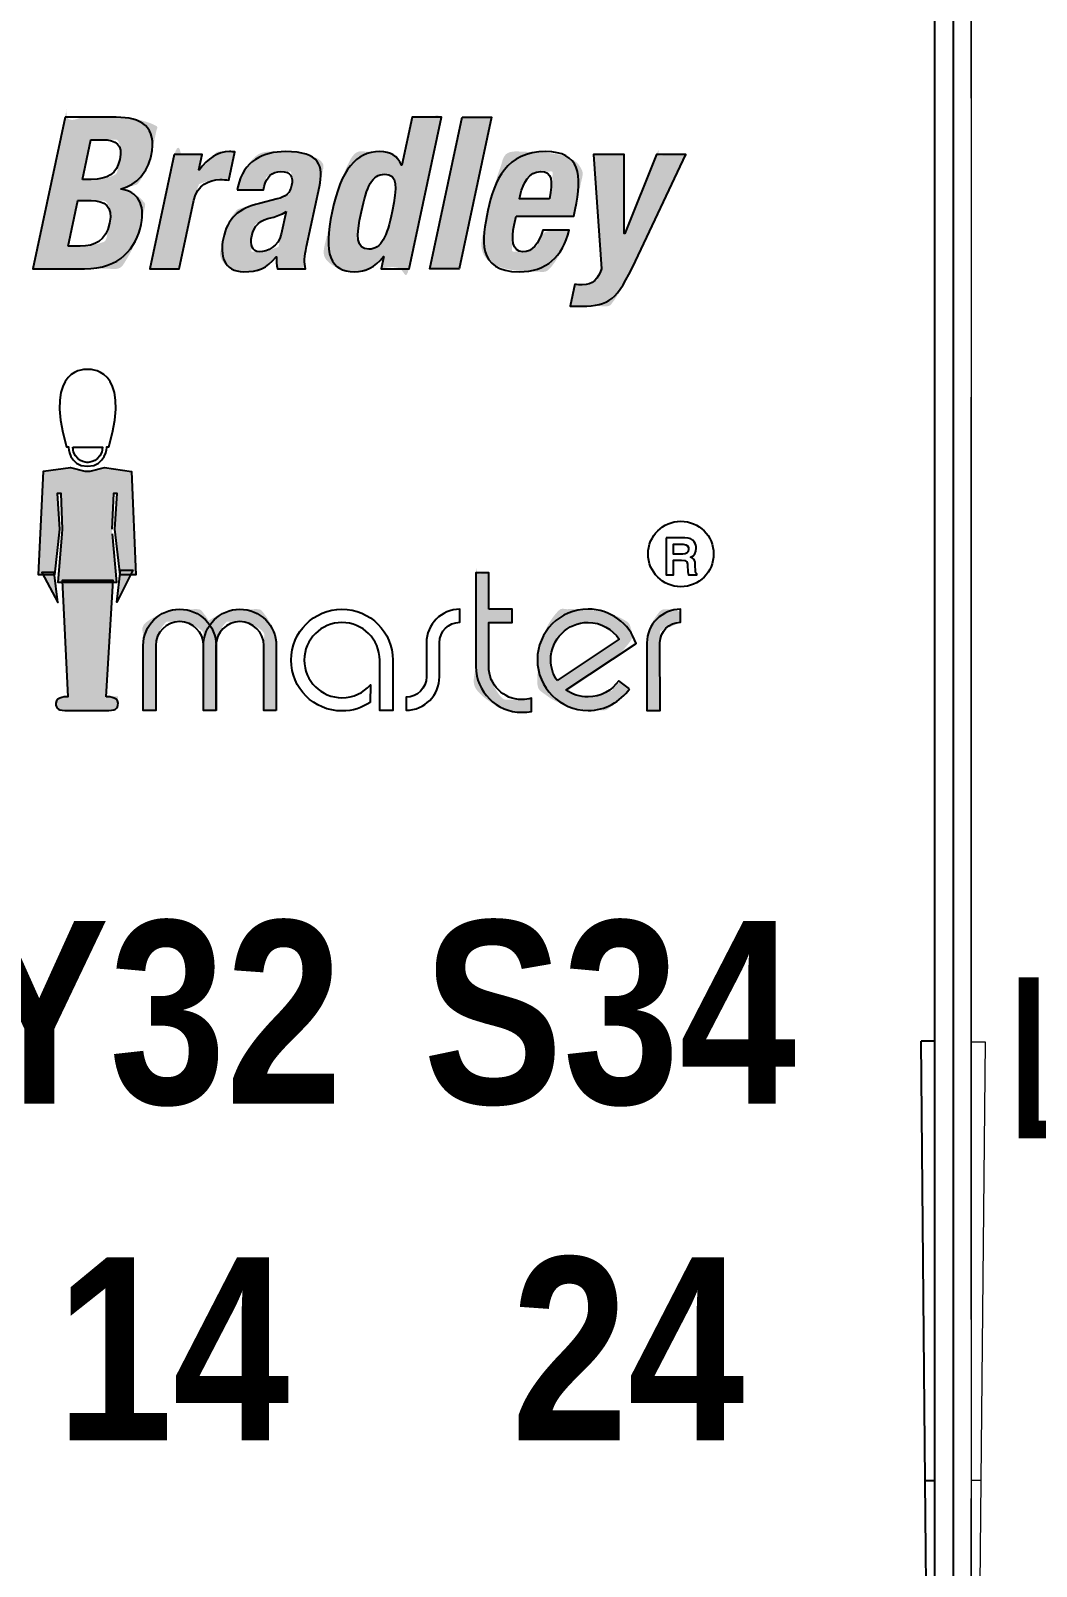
# Model space of a CAD drawing. Header units: inches. Extents: x 0.1 to 89.7, y 0.1 to 57.6.
# Drawn here: x 80.502 to 80.931, y 22.294 to 22.95 of the extents above; entities that cross this region are included whole.
import ezdxf
from ezdxf.enums import TextEntityAlignment as Align

# ---------------------------------------------------------------- set-up
doc = ezdxf.new("R2010")
doc.units = ezdxf.units.IN
doc.header["$MEASUREMENT"] = 0
doc.layers.add('OBJECT', color=140, linetype='Continuous')
doc.layers.add('PSYMS', color=7, linetype='Continuous')
doc.styles.get("Standard").update_dxf_attribs({"font": 'arial.ttf'})
doc.styles.add('STYLE5', font='txt')
doc.styles.add('WD', font='romans.shx', dxfattribs={"height": 0.185})

# ---------------------------------------------------------------- blocks, each defined once
blk = doc.blocks.new('SR_2NO_1NC')
at = {"layer": 'OBJECT', "color": 7}
for points in [[(-0.00074, 4.00419), (-0.00074, 0.6329)], [(0.00721, 3.98057), (0.00721, 0.63203)], [(-0.00074, 0.88688), (-0.00656, 0.88688)], [(-0.00475, 0.69787), (-0.00656, 0.88688)], [(-0.00475, 0.69787), (-0.00074, 0.69787)], [(-0.00405, 0.62235), (-0.00475, 0.69787)]]:
    blk.add_lwpolyline(points, dxfattribs=at)
at = {"style": 'WD', "width": 0.7}
for tag, p in [('INST', (0.4375, 5.6071)), ('LOC', (0.4375, 5.4375)), ('DESC1', (0.4375, 5.28125)), ('DESC2', (0.4375, 5.125)), ('DESC3', (0.4375, 4.97707)), ('XREF', (0.35045, 4.35508))]:
    blk.add_attdef(tag, text='', height=0.125, dxfattribs=at).set_placement(p, align=Align.CENTER)
at = {"style": 'WD'}
blk.add_attdef('TAG1', text='', height=0.125, dxfattribs=at).set_placement((0.4375, 4.8125), align=Align.CENTER)
at = {"style": 'WD', "flags": 9}
blk.add_attdef('FAMILY', (0.64219, 4.77734), '', height=0.01, dxfattribs=at)
for tag, p in [('CAT', (0.5802, 4.682)), ('MFG', (0.57825, 4.66255)), ('ASSYCODE', (0.58042, 4.64519))]:
    blk.add_attdef(tag, text='', height=0.01, dxfattribs=at).set_placement(p, align=Align.CENTER)
at = {"layer": 'OBJECT', "style": 'STYLE5'}
blk.add_text('L12', height=0.069297, dxfattribs=at).set_placement((0.02783, 0.84505))
blk = doc.blocks.new('AB_ 440R_D22S2')
at = {"layer": 'OBJECT', "lineweight": -3}
h = blk.add_hatch(color=7, dxfattribs=at)
h.dxf.hatch_style = 2
edge = h.paths.add_edge_path()
edge.add_spline(control_points=[(0.47873, 1.21936), (0.47873, 1.21936), (0.47873, 1.21936), (0.47873, 1.21936), (0.47873, 1.21936), (0.49258, 1.2846), (0.49258, 1.2846), (0.49258, 1.2846), (0.51458, 1.2846), (0.51458, 1.2846), (0.52537, 1.2846), (0.53229, 1.28059), (0.52963, 1.26803), (0.52811, 1.26102), (0.52361, 1.25563), (0.51672, 1.25379), (0.51672, 1.25379), (0.51669, 1.25361), (0.51669, 1.25361), (0.5237, 1.25263), (0.52718, 1.24715), (0.52536, 1.23849), (0.52318, 1.22823), (0.51627, 1.21936), (0.50092, 1.21936), (0.50092, 1.21936), (0.47873, 1.21936)], knot_values=[-1, 0, 0, 0, 0, 0, 1, 1, 1, 2, 2, 2, 3, 3, 3, 4, 4, 4, 5, 5, 5, 6, 6, 6, 7, 7, 7, 8, 8, 8, 8], degree=3, periodic=0)
edge = h.paths.add_edge_path()
edge.add_spline(control_points=[(0.50378, 1.25782), (0.50378, 1.25782), (0.50378, 1.25782), (0.50378, 1.25782), (0.51102, 1.25782), (0.51482, 1.26029), (0.51612, 1.26642), (0.51743, 1.27265), (0.51491, 1.27493), (0.50844, 1.27493), (0.50844, 1.27493), (0.50368, 1.27493), (0.50368, 1.27493), (0.50368, 1.27493), (0.50005, 1.25782), (0.50005, 1.25782), (0.50005, 1.25782), (0.50378, 1.25782)], knot_values=[-1, 0, 0, 0, 0, 0, 1, 1, 1, 2, 2, 2, 3, 3, 3, 4, 4, 4, 5, 5, 5, 5], degree=3, periodic=0)
edge = h.paths.add_edge_path()
edge.add_spline(control_points=[(0.49906, 1.22906), (0.49906, 1.22906), (0.49906, 1.22906), (0.49906, 1.22906), (0.50536, 1.22906), (0.51014, 1.23137), (0.51174, 1.23893), (0.51336, 1.2465), (0.50952, 1.24869), (0.50378, 1.24869), (0.50378, 1.24869), (0.49812, 1.24869), (0.49812, 1.24869), (0.49812, 1.24869), (0.49394, 1.22906), (0.49394, 1.22906), (0.49394, 1.22906), (0.49906, 1.22906)], knot_values=[-1, 0, 0, 0, 0, 0, 1, 1, 1, 2, 2, 2, 3, 3, 3, 4, 4, 4, 5, 5, 5, 5], degree=3, periodic=0)
h = blk.add_hatch(color=7, dxfattribs=at)
h.dxf.hatch_style = 2
edge = h.paths.add_edge_path()
edge.add_spline(control_points=[(0.62199, 1.21809), (0.62199, 1.21809), (0.62199, 1.21809), (0.61705, 1.21809), (0.60673, 1.21809), (0.60359, 1.22568), (0.60747, 1.24395), (0.61137, 1.26221), (0.61772, 1.26978), (0.62804, 1.26978), (0.63278, 1.26978), (0.63559, 1.26789), (0.6374, 1.26396), (0.6374, 1.26396), (0.63756, 1.26396), (0.63756, 1.26396), (0.63756, 1.26396), (0.64196, 1.2846), (0.64196, 1.2846), (0.64196, 1.2846), (0.65456, 1.2846), (0.65456, 1.2846), (0.65456, 1.2846), (0.64071, 1.21936), (0.64071, 1.21936), (0.64071, 1.21936), (0.62864, 1.21936), (0.62864, 1.21936), (0.62864, 1.21936), (0.62975, 1.22458), (0.62975, 1.22458), (0.62975, 1.22458), (0.62958, 1.22458), (0.62958, 1.22458), (0.62587, 1.22004), (0.62199, 1.21809)], knot_values=[-1, 0, 0, 0, 0, 0, 1, 1, 1, 2, 2, 2, 3, 3, 3, 4, 4, 4, 5, 5, 5, 6, 6, 6, 7, 7, 7, 8, 8, 8, 9, 9, 9, 10, 10, 10, 11, 11, 11, 11], degree=3, periodic=0)
edge = h.paths.add_edge_path()
edge.add_spline(control_points=[(0.62323, 1.22778), (0.62881, 1.22778), (0.63105, 1.23324), (0.63331, 1.24395), (0.63559, 1.25463), (0.63566, 1.26008), (0.63011, 1.26008), (0.62462, 1.26008), (0.62235, 1.25463), (0.62008, 1.24395), (0.6178, 1.23324), (0.61775, 1.22778), (0.62323, 1.22778)], knot_values=[0, 0, 0, 0, 1, 1, 1, 2, 2, 2, 3, 3, 3, 4, 4, 4, 4], degree=3, periodic=0)
edge.add_line((0.62323, 1.22778), (0.62323, 1.22778))
h = blk.add_hatch(color=7, dxfattribs=at)
h.dxf.hatch_style = 2
h.paths.add_polyline_path([(0.66342, 1.2846), (0.67602, 1.2846), (0.66215, 1.21936), (0.64956, 1.21936)])
h = blk.add_hatch(color=7, dxfattribs=at)
h.dxf.hatch_style = 2
edge = h.paths.add_edge_path()
edge.add_spline(control_points=[(0.55021, 1.26196), (0.55021, 1.26196), (0.55021, 1.26196), (0.55021, 1.26196), (0.55021, 1.26196), (0.55042, 1.26196), (0.55042, 1.26196), (0.55398, 1.26671), (0.5582, 1.26979), (0.56338, 1.26979), (0.56412, 1.26979), (0.56495, 1.2697), (0.56566, 1.26965), (0.56566, 1.26965), (0.56309, 1.25755), (0.56309, 1.25755), (0.56184, 1.25763), (0.56047, 1.25775), (0.5592, 1.25775), (0.55483, 1.25775), (0.54941, 1.25546), (0.54801, 1.24888), (0.54801, 1.24888), (0.54173, 1.21937), (0.54173, 1.21937), (0.54173, 1.21937), (0.52913, 1.21937), (0.52913, 1.21937), (0.52913, 1.21937), (0.53956, 1.26852), (0.53956, 1.26852), (0.53956, 1.26852), (0.55163, 1.26852), (0.55163, 1.26852), (0.55163, 1.26852), (0.55021, 1.26196)], knot_values=[-1, 0, 0, 0, 0, 0, 1, 1, 1, 2, 2, 2, 3, 3, 3, 4, 4, 4, 5, 5, 5, 6, 6, 6, 7, 7, 7, 8, 8, 8, 9, 9, 9, 10, 10, 10, 11, 11, 11, 11], degree=3, periodic=0)
h = blk.add_hatch(color=7, dxfattribs=at)
h.dxf.hatch_style = 2
edge = h.paths.add_edge_path()
edge.add_spline(control_points=[(0.58336, 1.2245), (0.58336, 1.2245), (0.58336, 1.2245), (0.58336, 1.2245), (0.57933, 1.21936), (0.57552, 1.21809), (0.56948, 1.21809), (0.56073, 1.21809), (0.55919, 1.22557), (0.56059, 1.23217), (0.56255, 1.24137), (0.56709, 1.24514), (0.57627, 1.24751), (0.57627, 1.24751), (0.58381, 1.24941), (0.58381, 1.24941), (0.58778, 1.25042), (0.58933, 1.25189), (0.59005, 1.25517), (0.59084, 1.25893), (0.5897, 1.26122), (0.58549, 1.26122), (0.58165, 1.26122), (0.5791, 1.25869), (0.57829, 1.25481), (0.57829, 1.25481), (0.57799, 1.25341), (0.57799, 1.25341), (0.57799, 1.25341), (0.56667, 1.25341), (0.56667, 1.25341), (0.56667, 1.25341), (0.56692, 1.25463), (0.56692, 1.25463), (0.56932, 1.26595), (0.5779, 1.26979), (0.58738, 1.26979), (0.60239, 1.26979), (0.6039, 1.26359), (0.60201, 1.25472), (0.60201, 1.25472), (0.59651, 1.22891), (0.59651, 1.22891), (0.59554, 1.22431), (0.59538, 1.22222), (0.59605, 1.21936), (0.59605, 1.21936), (0.584, 1.21936), (0.584, 1.21936), (0.58352, 1.22094), (0.58354, 1.22284), (0.58353, 1.2245), (0.58353, 1.2245), (0.58336, 1.2245)], knot_values=[-1, 0, 0, 0, 0, 0, 1, 1, 1, 2, 2, 2, 3, 3, 3, 4, 4, 4, 5, 5, 5, 6, 6, 6, 7, 7, 7, 8, 8, 8, 9, 9, 9, 10, 10, 10, 11, 11, 11, 12, 12, 12, 13, 13, 13, 14, 14, 14, 15, 15, 15, 16, 16, 16, 17, 17, 17, 17], degree=3, periodic=0)
edge = h.paths.add_edge_path()
edge.add_spline(control_points=[(0.58338, 1.24184), (0.58338, 1.24184), (0.58338, 1.24184), (0.58176, 1.24149), (0.5764, 1.24039), (0.57388, 1.23793), (0.57292, 1.23355), (0.57215, 1.22978), (0.57287, 1.22672), (0.57624, 1.22672), (0.57961, 1.22672), (0.58446, 1.22891), (0.5856, 1.23426), (0.5856, 1.23426), (0.58767, 1.24395), (0.58767, 1.24395), (0.58566, 1.24268), (0.58338, 1.24184)], knot_values=[-1, 0, 0, 0, 0, 0, 1, 1, 1, 2, 2, 2, 3, 3, 3, 4, 4, 4, 5, 5, 5, 5], degree=3, periodic=0)
h = blk.add_hatch(color=7, dxfattribs=at)
h.dxf.hatch_style = 2
edge = h.paths.add_edge_path()
edge.add_spline(control_points=[(0.68576, 1.2381), (0.68576, 1.2381), (0.68576, 1.2381), (0.68576, 1.2381), (0.68455, 1.23233), (0.68491, 1.22671), (0.68957, 1.22671), (0.69375, 1.22671), (0.69619, 1.22991), (0.69819, 1.23593), (0.69819, 1.23593), (0.7095, 1.23593), (0.7095, 1.23593), (0.70663, 1.2245), (0.69979, 1.21809), (0.68793, 1.21809), (0.66966, 1.21809), (0.67191, 1.23216), (0.67452, 1.24443), (0.6773, 1.25755), (0.68246, 1.26978), (0.69947, 1.26978), (0.71414, 1.26978), (0.71534, 1.25993), (0.71213, 1.24486), (0.71213, 1.24486), (0.71154, 1.24202), (0.71154, 1.24202), (0.71154, 1.24202), (0.68662, 1.24202), (0.68662, 1.24202), (0.68662, 1.24202), (0.68576, 1.2381)], knot_values=[-1, 0, 0, 0, 0, 0, 1, 1, 1, 2, 2, 2, 3, 3, 3, 4, 4, 4, 5, 5, 5, 6, 6, 6, 7, 7, 7, 8, 8, 8, 9, 9, 9, 10, 10, 10, 10], degree=3, periodic=0)
edge = h.paths.add_edge_path()
edge.add_spline(control_points=[(0.68819, 1.24952), (0.68819, 1.24952), (0.68819, 1.24952), (0.68819, 1.24952), (0.68819, 1.24952), (0.70108, 1.24952), (0.70108, 1.24952), (0.7024, 1.25702), (0.70238, 1.26123), (0.69717, 1.26123), (0.69214, 1.26123), (0.68957, 1.25599), (0.68862, 1.25144), (0.68862, 1.25144), (0.68819, 1.24952)], knot_values=[-1, 0, 0, 0, 0, 0, 1, 1, 1, 2, 2, 2, 3, 3, 3, 4, 4, 4, 4], degree=3, periodic=0)
h = blk.add_hatch(color=7, dxfattribs=at)
h.dxf.hatch_style = 2
edge = h.paths.add_edge_path()
edge.add_spline(control_points=[(0.71998, 1.26851), (0.71998, 1.26851), (0.71998, 1.26851), (0.71998, 1.26851), (0.71998, 1.26851), (0.73314, 1.26851), (0.73314, 1.26851), (0.73314, 1.26851), (0.73322, 1.23457), (0.73322, 1.23457), (0.73322, 1.23457), (0.7334, 1.23457), (0.7334, 1.23457), (0.7334, 1.23457), (0.74701, 1.26851), (0.74701, 1.26851), (0.74701, 1.26851), (0.75963, 1.26851), (0.75963, 1.26851), (0.75963, 1.26851), (0.73803, 1.22267), (0.73803, 1.22267), (0.73002, 1.20569), (0.72668, 1.2033), (0.715, 1.2033), (0.715, 1.2033), (0.70987, 1.2033), (0.70987, 1.2033), (0.70987, 1.2033), (0.71187, 1.21272), (0.71187, 1.21272), (0.71295, 1.21251), (0.71401, 1.21243), (0.7151, 1.21243), (0.71976, 1.21243), (0.72203, 1.21501), (0.72335, 1.21936), (0.72335, 1.21936), (0.71998, 1.26851)], knot_values=[-1, 0, 0, 0, 0, 0, 1, 1, 1, 2, 2, 2, 3, 3, 3, 4, 4, 4, 5, 5, 5, 6, 6, 6, 7, 7, 7, 8, 8, 8, 9, 9, 9, 10, 10, 10, 11, 11, 11, 12, 12, 12, 12], degree=3, periodic=0)
h = blk.add_hatch(color=7, dxfattribs=at)
h.dxf.hatch_style = 2
h.paths.add_polyline_path([(0.51289, 1.10532), (0.51473, 1.0843), (0.50321, 1.0843), (0.50123, 1.0843), (0.48957, 1.0843), (0.49139, 1.10532), (0.49153, 1.10729), (0.49088, 1.12263), (0.48922, 1.12263), (0.49022, 1.10729), (0.48805, 1.08768), (0.48123, 1.08768), (0.48337, 1.13224), (0.49489, 1.13385), (0.50107, 1.13224), (0.5034, 1.13224), (0.50958, 1.13385), (0.52125, 1.1321), (0.52307, 1.08768), (0.51624, 1.08768), (0.51407, 1.10729), (0.51506, 1.12263), (0.51339, 1.12263), (0.51274, 1.10729)])
h = blk.add_hatch(color=7, dxfattribs=at)
h.dxf.hatch_style = 2
h.paths.add_polyline_path([(0.48789, 1.08869), (0.48255, 1.08869), (0.48955, 1.07579)])
h = blk.add_hatch(color=7, dxfattribs=at)
h.dxf.hatch_style = 2
edge = h.paths.add_edge_path()
edge.add_spline(control_points=[(0.51323, 1.08513), (0.51323, 1.08513), (0.51323, 1.08513), (0.51323, 1.08513), (0.51323, 1.08513), (0.51022, 1.03514), (0.51022, 1.03514), (0.51022, 1.03514), (0.5154, 1.03538), (0.5154, 1.03237), (0.5154, 1.02986), (0.51414, 1.02927), (0.50996, 1.02927), (0.50996, 1.02927), (0.49388, 1.02927), (0.49388, 1.02927), (0.48973, 1.02927), (0.48863, 1.02986), (0.48863, 1.03237), (0.48863, 1.03538), (0.49383, 1.03514), (0.49383, 1.03514), (0.49383, 1.03514), (0.49138, 1.08513), (0.49138, 1.08513), (0.49138, 1.08513), (0.51323, 1.08513)], knot_values=[-1, 0, 0, 0, 0, 0, 1, 1, 1, 2, 2, 2, 3, 3, 3, 4, 4, 4, 5, 5, 5, 6, 6, 6, 7, 7, 7, 8, 8, 8, 8], degree=3, periodic=0)
h = blk.add_hatch(color=7, dxfattribs=at)
h.dxf.hatch_style = 2
h.paths.add_polyline_path([(0.5164, 1.08959), (0.52176, 1.08959), (0.51489, 1.0758)])
h = blk.add_hatch(color=7, dxfattribs=at)
h.dxf.hatch_style = 2
edge = h.paths.add_edge_path()
edge.add_spline(control_points=[(0.67487, 1.06717), (0.67487, 1.06717), (0.67487, 1.06717), (0.67487, 1.06717), (0.67487, 1.06717), (0.67487, 1.04821), (0.67487, 1.04821), (0.67487, 1.04029), (0.68125, 1.03393), (0.68917, 1.03393), (0.69062, 1.03393), (0.69204, 1.03416), (0.69335, 1.03455), (0.69335, 1.03455), (0.69335, 1.02882), (0.69335, 1.02882), (0.69201, 1.02853), (0.69062, 1.02846), (0.68917, 1.02846), (0.67823, 1.02846), (0.66937, 1.03727), (0.66937, 1.04821), (0.66937, 1.04821), (0.66937, 1.08852), (0.66937, 1.08852), (0.66937, 1.08852), (0.6749, 1.08852), (0.6749, 1.08852), (0.6749, 1.08852), (0.67489, 1.07283), (0.67489, 1.07283), (0.67489, 1.07283), (0.68502, 1.07283), (0.68502, 1.07283), (0.68502, 1.07283), (0.68502, 1.06717), (0.68502, 1.06717), (0.68502, 1.06717), (0.67487, 1.06717)], knot_values=[-1, 0, 0, 0, 0, 0, 1, 1, 1, 2, 2, 2, 3, 3, 3, 4, 4, 4, 5, 5, 5, 6, 6, 6, 7, 7, 7, 8, 8, 8, 9, 9, 9, 10, 10, 10, 11, 11, 11, 12, 12, 12, 12], degree=3, periodic=0)
h = blk.add_hatch(color=7, dxfattribs=at)
h.dxf.hatch_style = 2
edge = h.paths.add_edge_path()
edge.add_spline(control_points=[(0.5576, 1.05718), (0.5576, 1.05718), (0.5576, 1.05718), (0.5576, 1.05718), (0.5576, 1.06582), (0.55058, 1.07286), (0.54191, 1.07286), (0.53325, 1.07286), (0.52622, 1.06578), (0.52622, 1.05715), (0.52622, 1.05715), (0.52622, 1.02919), (0.52622, 1.02919), (0.52622, 1.02919), (0.53159, 1.02919), (0.53159, 1.02919), (0.53159, 1.02919), (0.53161, 1.05718), (0.53161, 1.05718), (0.53161, 1.06285), (0.53622, 1.06748), (0.54191, 1.06748), (0.54761, 1.06748), (0.55223, 1.06285), (0.55223, 1.05718), (0.55223, 1.05718), (0.55223, 1.02919), (0.55223, 1.02919), (0.55223, 1.02919), (0.55757, 1.02919), (0.55757, 1.02919), (0.55757, 1.02919), (0.5576, 1.05718)], knot_values=[-1, 0, 0, 0, 0, 0, 1, 1, 1, 2, 2, 2, 3, 3, 3, 4, 4, 4, 5, 5, 5, 6, 6, 6, 7, 7, 7, 8, 8, 8, 9, 9, 9, 10, 10, 10, 10], degree=3, periodic=0)
h = blk.add_hatch(color=7, dxfattribs=at)
h.dxf.hatch_style = 2
edge = h.paths.add_edge_path()
edge.add_spline(control_points=[(0.58349, 1.05718), (0.58349, 1.05718), (0.58349, 1.05718), (0.58349, 1.05718), (0.58349, 1.06582), (0.57649, 1.07286), (0.56783, 1.07286), (0.55916, 1.07286), (0.55214, 1.06578), (0.55214, 1.05715), (0.55214, 1.05715), (0.55214, 1.02919), (0.55214, 1.02919), (0.55214, 1.02919), (0.5575, 1.02919), (0.5575, 1.02919), (0.5575, 1.02919), (0.55751, 1.05718), (0.55751, 1.05718), (0.55751, 1.06285), (0.56213, 1.06748), (0.56783, 1.06748), (0.57353, 1.06748), (0.57812, 1.06285), (0.57812, 1.05718), (0.57812, 1.05718), (0.57812, 1.02919), (0.57812, 1.02919), (0.57812, 1.02919), (0.58349, 1.02919), (0.58349, 1.02919), (0.58349, 1.02919), (0.58349, 1.05718)], knot_values=[-1, 0, 0, 0, 0, 0, 1, 1, 1, 2, 2, 2, 3, 3, 3, 4, 4, 4, 5, 5, 5, 6, 6, 6, 7, 7, 7, 8, 8, 8, 9, 9, 9, 10, 10, 10, 10], degree=3, periodic=0)
h = blk.add_hatch(color=7, dxfattribs=at)
h.dxf.hatch_style = 2
edge = h.paths.add_edge_path()
edge.add_spline(control_points=[(0.72792, 1.03781), (0.72792, 1.03781), (0.72792, 1.03781), (0.73081, 1.04202), (0.73081, 1.04202), (0.73544, 1.03863), (0.73544, 1.03863), (0.7315, 1.03297), (0.72502, 1.02926), (0.71761, 1.02926), (0.70558, 1.02926), (0.69582, 1.03905), (0.69582, 1.05106), (0.69582, 1.06313), (0.70558, 1.07289), (0.71761, 1.07289), (0.72722, 1.07289), (0.73535, 1.06672), (0.73828, 1.05811), (0.73828, 1.05811), (0.70818, 1.03818), (0.70818, 1.03818), (0.71083, 1.0362), (0.71408, 1.03507), (0.71761, 1.03507), (0.72313, 1.03507), (0.72792, 1.03781)], knot_values=[-1, 0, 0, 0, 0, 0, 1, 1, 1, 2, 2, 2, 3, 3, 3, 4, 4, 4, 5, 5, 5, 6, 6, 6, 7, 7, 7, 8, 8, 8, 8], degree=3, periodic=0)
edge = h.paths.add_edge_path()
edge.add_spline(control_points=[(0.70426, 1.04213), (0.70426, 1.04213), (0.73099, 1.05993), (0.73099, 1.05993), (0.72809, 1.06426), (0.72321, 1.06713), (0.71761, 1.06713), (0.70877, 1.06713), (0.70158, 1.05993), (0.70158, 1.05106), (0.70158, 1.04779), (0.70255, 1.04471), (0.70426, 1.04213)], knot_values=[0, 0, 0, 0, 1, 1, 1, 2, 2, 2, 3, 3, 3, 4, 4, 4, 4], degree=3, periodic=0)
edge.add_line((0.70426, 1.04213), (0.70426, 1.04213))
h = blk.add_hatch(color=7, dxfattribs=at)
h.dxf.hatch_style = 2
edge = h.paths.add_edge_path()
edge.add_spline(control_points=[(0.74857, 1.06325), (0.74857, 1.06325), (0.74857, 1.06325), (0.74857, 1.05838), (0.74857, 1.05838), (0.7486, 1.02918), (0.7486, 1.02918), (0.7486, 1.02918), (0.74294, 1.02918), (0.74294, 1.02918), (0.74294, 1.02918), (0.74294, 1.05838), (0.74294, 1.05838), (0.74294, 1.06633), (0.7494, 1.0728), (0.75738, 1.0728), (0.75738, 1.0728), (0.75738, 1.0672), (0.75738, 1.0672), (0.75249, 1.0672), (0.74857, 1.06325)], knot_values=[-1, 0, 0, 0, 0, 0, 1, 1, 1, 2, 2, 2, 3, 3, 3, 4, 4, 4, 5, 5, 5, 6, 6, 6, 6], degree=3, periodic=0)
at = {"layer": 'OBJECT', "color": 7, "lineweight": 9}
for points in [[(0.88242, 3.99793), (0.88242, 0.63311)], [(0.87453, 3.97436), (0.87453, 0.63224)], [(0.88242, 1.29667), (0.88242, 3.38373)], [(0.88242, 1.29287), (0.88242, 1.29667)], [(0.88242, 1.29291), (0.88242, 1.16776)], [(0.88242, 1.16772), (0.88242, 1.16415)], [(0.88242, 0.76713), (0.88242, 1.16415)], [(0.88242, 0.8866), (0.88844, 0.8866)], [(0.88844, 0.8866), (0.88664, 0.69796)], [(0.88242, 0.76713), (0.88242, 0.69006)], [(0.88242, 0.69796), (0.88664, 0.69796)], [(0.88664, 0.69796), (0.88588, 0.62258)], [(0.88242, 0.62724), (0.88242, 0.69006)]]:
    blk.add_lwpolyline(points, dxfattribs=at)
at = {"layer": 'OBJECT', "color": 7, "lineweight": -3}
for points in [[(0.66342, 1.2846), (0.67602, 1.2846), (0.66215, 1.21936), (0.64956, 1.21936), (0.66342, 1.2846)], [(0.51289, 1.10532), (0.51473, 1.0843), (0.50321, 1.0843), (0.50123, 1.0843), (0.48957, 1.0843), (0.49139, 1.10532), (0.49153, 1.10729), (0.49088, 1.12263), (0.48922, 1.12263), (0.49022, 1.10729), (0.48805, 1.08768), (0.48123, 1.08768), (0.48337, 1.13224), (0.49489, 1.13385), (0.50107, 1.13224), (0.5034, 1.13224), (0.50958, 1.13385), (0.52125, 1.1321), (0.52307, 1.08768), (0.51624, 1.08768), (0.51407, 1.10729), (0.51506, 1.12263), (0.51339, 1.12263), (0.51274, 1.10729)], [(0.48789, 1.08869), (0.48255, 1.08869), (0.48955, 1.07579), (0.48789, 1.08869)], [(0.5164, 1.08959), (0.52176, 1.08959), (0.51489, 1.0758), (0.5164, 1.08959)]]:
    blk.add_lwpolyline(points, dxfattribs=at)
for points, knots in [([(0.49258, 1.2846), (0.49258, 1.2846), (0.51458, 1.2846), (0.51458, 1.2846), (0.52537, 1.2846), (0.53229, 1.28059), (0.52963, 1.26803), (0.52811, 1.26102), (0.52361, 1.25563), (0.51672, 1.25379), (0.51672, 1.25379), (0.51669, 1.25361), (0.51669, 1.25361), (0.5237, 1.25263), (0.52718, 1.24715), (0.52536, 1.23849), (0.52318, 1.22823), (0.51627, 1.21936), (0.50092, 1.21936), (0.50092, 1.21936), (0.47873, 1.21936), (0.47873, 1.21936), (0.47873, 1.21936), (0.49258, 1.2846), (0.49258, 1.2846)], [0, 0, 0, 0, 1, 1, 1, 2, 2, 2, 3, 3, 3, 4, 4, 4, 5, 5, 5, 6, 6, 6, 7, 7, 7, 8, 8, 8, 8]), ([(0.62975, 1.22458), (0.62975, 1.22458), (0.62958, 1.22458), (0.62958, 1.22458), (0.62587, 1.22004), (0.62199, 1.21809), (0.61705, 1.21809), (0.60673, 1.21809), (0.60359, 1.22568), (0.60747, 1.24395), (0.61137, 1.26221), (0.61772, 1.26978), (0.62804, 1.26978), (0.63278, 1.26978), (0.63559, 1.26789), (0.6374, 1.26396), (0.6374, 1.26396), (0.63756, 1.26396), (0.63756, 1.26396), (0.63756, 1.26396), (0.64196, 1.2846), (0.64196, 1.2846), (0.64196, 1.2846), (0.65456, 1.2846), (0.65456, 1.2846), (0.65456, 1.2846), (0.64071, 1.21936), (0.64071, 1.21936), (0.64071, 1.21936), (0.62864, 1.21936), (0.62864, 1.21936), (0.62864, 1.21936), (0.62975, 1.22458), (0.62975, 1.22458)], [0, 0, 0, 0, 1, 1, 1, 2, 2, 2, 3, 3, 3, 4, 4, 4, 5, 5, 5, 6, 6, 6, 7, 7, 7, 8, 8, 8, 9, 9, 9, 10, 10, 10, 11, 11, 11, 11]), ([(0.50005, 1.25782), (0.50005, 1.25782), (0.50378, 1.25782), (0.50378, 1.25782), (0.51102, 1.25782), (0.51482, 1.26029), (0.51612, 1.26642), (0.51743, 1.27265), (0.51491, 1.27493), (0.50844, 1.27493), (0.50844, 1.27493), (0.50368, 1.27493), (0.50368, 1.27493), (0.50368, 1.27493), (0.50005, 1.25782), (0.50005, 1.25782)], [0, 0, 0, 0, 1, 1, 1, 2, 2, 2, 3, 3, 3, 4, 4, 4, 5, 5, 5, 5]), ([(0.53956, 1.26852), (0.53956, 1.26852), (0.55163, 1.26852), (0.55163, 1.26852), (0.55163, 1.26852), (0.55021, 1.26196), (0.55021, 1.26196), (0.55021, 1.26196), (0.55042, 1.26196), (0.55042, 1.26196), (0.55398, 1.26671), (0.5582, 1.26979), (0.56338, 1.26979), (0.56412, 1.26979), (0.56495, 1.2697), (0.56566, 1.26965), (0.56566, 1.26965), (0.56309, 1.25755), (0.56309, 1.25755), (0.56184, 1.25763), (0.56047, 1.25775), (0.5592, 1.25775), (0.55483, 1.25775), (0.54941, 1.25546), (0.54801, 1.24888), (0.54801, 1.24888), (0.54173, 1.21937), (0.54173, 1.21937), (0.54173, 1.21937), (0.52913, 1.21937), (0.52913, 1.21937), (0.52913, 1.21937), (0.53956, 1.26852), (0.53956, 1.26852)], [0, 0, 0, 0, 1, 1, 1, 2, 2, 2, 3, 3, 3, 4, 4, 4, 5, 5, 5, 6, 6, 6, 7, 7, 7, 8, 8, 8, 9, 9, 9, 10, 10, 10, 11, 11, 11, 11]), ([(0.56667, 1.25341), (0.56667, 1.25341), (0.56692, 1.25463), (0.56692, 1.25463), (0.56932, 1.26595), (0.5779, 1.26979), (0.58738, 1.26979), (0.60239, 1.26979), (0.6039, 1.26359), (0.60201, 1.25472), (0.60201, 1.25472), (0.59651, 1.22891), (0.59651, 1.22891), (0.59554, 1.22431), (0.59538, 1.22222), (0.59605, 1.21936), (0.59605, 1.21936), (0.584, 1.21936), (0.584, 1.21936), (0.58352, 1.22094), (0.58354, 1.22284), (0.58353, 1.2245), (0.58353, 1.2245), (0.58336, 1.2245), (0.58336, 1.2245), (0.57933, 1.21936), (0.57552, 1.21809), (0.56948, 1.21809), (0.56073, 1.21809), (0.55919, 1.22557), (0.56059, 1.23217), (0.56255, 1.24137), (0.56709, 1.24514), (0.57627, 1.24751), (0.57627, 1.24751), (0.58381, 1.24941), (0.58381, 1.24941), (0.58778, 1.25042), (0.58933, 1.25189), (0.59005, 1.25517), (0.59084, 1.25893), (0.5897, 1.26122), (0.58549, 1.26122), (0.58165, 1.26122), (0.5791, 1.25869), (0.57829, 1.25481), (0.57829, 1.25481), (0.57799, 1.25341), (0.57799, 1.25341), (0.57799, 1.25341), (0.56667, 1.25341), (0.56667, 1.25341)], [0, 0, 0, 0, 1, 1, 1, 2, 2, 2, 3, 3, 3, 4, 4, 4, 5, 5, 5, 6, 6, 6, 7, 7, 7, 8, 8, 8, 9, 9, 9, 10, 10, 10, 11, 11, 11, 12, 12, 12, 13, 13, 13, 14, 14, 14, 15, 15, 15, 16, 16, 16, 17, 17, 17, 17]), ([(0.68662, 1.24202), (0.68662, 1.24202), (0.68576, 1.2381), (0.68576, 1.2381), (0.68455, 1.23233), (0.68491, 1.22671), (0.68957, 1.22671), (0.69375, 1.22671), (0.69619, 1.22991), (0.69819, 1.23593), (0.69819, 1.23593), (0.7095, 1.23593), (0.7095, 1.23593), (0.70663, 1.2245), (0.69979, 1.21809), (0.68793, 1.21809), (0.66966, 1.21809), (0.67191, 1.23216), (0.67452, 1.24443), (0.6773, 1.25755), (0.68246, 1.26978), (0.69947, 1.26978), (0.71414, 1.26978), (0.71534, 1.25993), (0.71213, 1.24486), (0.71213, 1.24486), (0.71154, 1.24202), (0.71154, 1.24202), (0.71154, 1.24202), (0.68662, 1.24202), (0.68662, 1.24202)], [0, 0, 0, 0, 1, 1, 1, 2, 2, 2, 3, 3, 3, 4, 4, 4, 5, 5, 5, 6, 6, 6, 7, 7, 7, 8, 8, 8, 9, 9, 9, 10, 10, 10, 10]), ([(0.71187, 1.21272), (0.71295, 1.21251), (0.71401, 1.21243), (0.7151, 1.21243), (0.71976, 1.21243), (0.72203, 1.21501), (0.72335, 1.21936), (0.72335, 1.21936), (0.71998, 1.26851), (0.71998, 1.26851), (0.71998, 1.26851), (0.73314, 1.26851), (0.73314, 1.26851), (0.73314, 1.26851), (0.73322, 1.23457), (0.73322, 1.23457), (0.73322, 1.23457), (0.7334, 1.23457), (0.7334, 1.23457), (0.7334, 1.23457), (0.74701, 1.26851), (0.74701, 1.26851), (0.74701, 1.26851), (0.75963, 1.26851), (0.75963, 1.26851), (0.75963, 1.26851), (0.73803, 1.22267), (0.73803, 1.22267), (0.73002, 1.20569), (0.72668, 1.2033), (0.715, 1.2033), (0.715, 1.2033), (0.70987, 1.2033), (0.70987, 1.2033), (0.70987, 1.2033), (0.71187, 1.21272), (0.71187, 1.21272)], [0, 0, 0, 0, 1, 1, 1, 2, 2, 2, 3, 3, 3, 4, 4, 4, 5, 5, 5, 6, 6, 6, 7, 7, 7, 8, 8, 8, 9, 9, 9, 10, 10, 10, 11, 11, 11, 12, 12, 12, 12]), ([(0.62323, 1.22778), (0.62881, 1.22778), (0.63105, 1.23324), (0.63331, 1.24395), (0.63559, 1.25463), (0.63566, 1.26008), (0.63011, 1.26008), (0.62462, 1.26008), (0.62235, 1.25463), (0.62008, 1.24395), (0.6178, 1.23324), (0.61775, 1.22778), (0.62323, 1.22778)], [0, 0, 0, 0, 1, 1, 1, 2, 2, 2, 3, 3, 3, 4, 4, 4, 4]), ([(0.70108, 1.24952), (0.7024, 1.25702), (0.70238, 1.26123), (0.69717, 1.26123), (0.69214, 1.26123), (0.68957, 1.25599), (0.68862, 1.25144), (0.68862, 1.25144), (0.68819, 1.24952), (0.68819, 1.24952), (0.68819, 1.24952), (0.70108, 1.24952), (0.70108, 1.24952)], [0, 0, 0, 0, 1, 1, 1, 2, 2, 2, 3, 3, 3, 4, 4, 4, 4]), ([(0.49394, 1.22906), (0.49394, 1.22906), (0.49906, 1.22906), (0.49906, 1.22906), (0.50536, 1.22906), (0.51014, 1.23137), (0.51174, 1.23893), (0.51336, 1.2465), (0.50952, 1.24869), (0.50378, 1.24869), (0.50378, 1.24869), (0.49812, 1.24869), (0.49812, 1.24869), (0.49812, 1.24869), (0.49394, 1.22906), (0.49394, 1.22906)], [0, 0, 0, 0, 1, 1, 1, 2, 2, 2, 3, 3, 3, 4, 4, 4, 5, 5, 5, 5]), ([(0.58767, 1.24395), (0.58566, 1.24268), (0.58338, 1.24184), (0.58176, 1.24149), (0.5764, 1.24039), (0.57388, 1.23793), (0.57292, 1.23355), (0.57215, 1.22978), (0.57287, 1.22672), (0.57624, 1.22672), (0.57961, 1.22672), (0.58446, 1.22891), (0.5856, 1.23426), (0.5856, 1.23426), (0.58767, 1.24395), (0.58767, 1.24395)], [0, 0, 0, 0, 1, 1, 1, 2, 2, 2, 3, 3, 3, 4, 4, 4, 5, 5, 5, 5]), ([(0.50223, 1.17604), (0.50223, 1.17604), (0.52176, 1.17794), (0.51137, 1.14271), (0.51137, 1.14271), (0.51057, 1.14271), (0.51057, 1.14271), (0.51057, 1.14271), (0.51041, 1.13451), (0.50223, 1.13435), (0.49405, 1.13451), (0.49405, 1.14271), (0.49405, 1.14271), (0.49405, 1.14271), (0.49321, 1.14271), (0.49321, 1.14271), (0.48304, 1.17794), (0.50223, 1.17604), (0.50223, 1.17604)], [0, 0, 0, 0, 1, 1, 1, 2, 2, 2, 3, 3, 3, 4, 4, 4, 5, 5, 5, 6, 6, 6, 6]), ([(0.49589, 1.14261), (0.49622, 1.13623), (0.50223, 1.136), (0.50223, 1.136), (0.50223, 1.136), (0.50839, 1.13623), (0.50873, 1.14261), (0.50873, 1.14261), (0.50223, 1.14261), (0.50223, 1.14261), (0.50223, 1.14261), (0.49589, 1.14261), (0.49589, 1.14261)], [0, 0, 0, 0, 1, 1, 1, 2, 2, 2, 3, 3, 3, 4, 4, 4, 4]), ([(0.75755, 1.0825), (0.76534, 1.0825), (0.77165, 1.08883), (0.77165, 1.09664), (0.77165, 1.10438), (0.76534, 1.11071), (0.75755, 1.11071), (0.74978, 1.11071), (0.74345, 1.10438), (0.74345, 1.09664), (0.74345, 1.08883), (0.74978, 1.0825), (0.75755, 1.0825)], [0, 0, 0, 0, 1, 1, 1, 2, 2, 2, 3, 3, 3, 4, 4, 4, 4]), ([(0.75119, 1.10358), (0.75119, 1.10358), (0.75923, 1.10358), (0.75923, 1.10358), (0.76345, 1.10358), (0.76421, 1.10042), (0.76421, 1.09909), (0.76421, 1.09731), (0.76335, 1.09584), (0.76176, 1.0953), (0.76306, 1.09471), (0.76377, 1.09425), (0.76377, 1.09129), (0.76377, 1.08895), (0.76377, 1.08838), (0.76448, 1.08812), (0.76448, 1.08812), (0.76448, 1.0877), (0.76448, 1.0877), (0.76448, 1.0877), (0.76082, 1.0877), (0.76082, 1.0877), (0.76058, 1.08845), (0.76046, 1.08925), (0.76046, 1.09091), (0.76046, 1.09307), (0.76033, 1.09391), (0.75786, 1.09391), (0.75786, 1.09391), (0.75443, 1.09391), (0.75443, 1.09391), (0.75443, 1.09391), (0.75443, 1.0877), (0.75443, 1.0877), (0.75443, 1.0877), (0.75119, 1.0877), (0.75119, 1.0877), (0.75119, 1.0877), (0.75119, 1.10358), (0.75119, 1.10358)], [0, 0, 0, 0, 1, 1, 1, 2, 2, 2, 3, 3, 3, 4, 4, 4, 5, 5, 5, 6, 6, 6, 7, 7, 7, 8, 8, 8, 9, 9, 9, 10, 10, 10, 11, 11, 11, 12, 12, 12, 13, 13, 13, 13]), ([(0.75834, 1.09657), (0.76007, 1.09657), (0.76089, 1.09717), (0.76089, 1.09871), (0.76089, 1.0996), (0.76051, 1.10081), (0.75859, 1.10081), (0.75859, 1.10081), (0.75443, 1.10081), (0.75443, 1.10081), (0.75443, 1.10081), (0.75443, 1.09657), (0.75443, 1.09657), (0.75443, 1.09657), (0.75834, 1.09657), (0.75834, 1.09657)], [0, 0, 0, 0, 1, 1, 1, 2, 2, 2, 3, 3, 3, 4, 4, 4, 5, 5, 5, 5]), ([(0.51022, 1.03514), (0.51022, 1.03514), (0.5154, 1.03538), (0.5154, 1.03237), (0.5154, 1.02986), (0.51414, 1.02927), (0.50996, 1.02927), (0.50996, 1.02927), (0.49388, 1.02927), (0.49388, 1.02927), (0.48973, 1.02927), (0.48863, 1.02986), (0.48863, 1.03237), (0.48863, 1.03538), (0.49383, 1.03514), (0.49383, 1.03514), (0.49383, 1.03514), (0.49138, 1.08513), (0.49138, 1.08513), (0.49138, 1.08513), (0.51323, 1.08513), (0.51323, 1.08513), (0.51323, 1.08513), (0.51022, 1.03514), (0.51022, 1.03514)], [0, 0, 0, 0, 1, 1, 1, 2, 2, 2, 3, 3, 3, 4, 4, 4, 5, 5, 5, 6, 6, 6, 7, 7, 7, 8, 8, 8, 8]), ([(0.67489, 1.07283), (0.67489, 1.07283), (0.68502, 1.07283), (0.68502, 1.07283), (0.68502, 1.07283), (0.68502, 1.06717), (0.68502, 1.06717), (0.68502, 1.06717), (0.67487, 1.06717), (0.67487, 1.06717), (0.67487, 1.06717), (0.67487, 1.04821), (0.67487, 1.04821), (0.67487, 1.04029), (0.68125, 1.03393), (0.68917, 1.03393), (0.69062, 1.03393), (0.69204, 1.03416), (0.69335, 1.03455), (0.69335, 1.03455), (0.69335, 1.02882), (0.69335, 1.02882), (0.69201, 1.02853), (0.69062, 1.02846), (0.68917, 1.02846), (0.67823, 1.02846), (0.66937, 1.03727), (0.66937, 1.04821), (0.66937, 1.04821), (0.66937, 1.08852), (0.66937, 1.08852), (0.66937, 1.08852), (0.6749, 1.08852), (0.6749, 1.08852), (0.6749, 1.08852), (0.67489, 1.07283), (0.67489, 1.07283)], [0, 0, 0, 0, 1, 1, 1, 2, 2, 2, 3, 3, 3, 4, 4, 4, 5, 5, 5, 6, 6, 6, 7, 7, 7, 8, 8, 8, 9, 9, 9, 10, 10, 10, 11, 11, 11, 12, 12, 12, 12]), ([(0.55757, 1.02919), (0.55757, 1.02919), (0.5576, 1.05718), (0.5576, 1.05718), (0.5576, 1.06582), (0.55058, 1.07286), (0.54191, 1.07286), (0.53325, 1.07286), (0.52622, 1.06578), (0.52622, 1.05715), (0.52622, 1.05715), (0.52622, 1.02919), (0.52622, 1.02919), (0.52622, 1.02919), (0.53159, 1.02919), (0.53159, 1.02919), (0.53159, 1.02919), (0.53161, 1.05718), (0.53161, 1.05718), (0.53161, 1.06285), (0.53622, 1.06748), (0.54191, 1.06748), (0.54761, 1.06748), (0.55223, 1.06285), (0.55223, 1.05718), (0.55223, 1.05718), (0.55223, 1.02919), (0.55223, 1.02919), (0.55223, 1.02919), (0.55757, 1.02919), (0.55757, 1.02919)], [0, 0, 0, 0, 1, 1, 1, 2, 2, 2, 3, 3, 3, 4, 4, 4, 5, 5, 5, 6, 6, 6, 7, 7, 7, 8, 8, 8, 9, 9, 9, 10, 10, 10, 10]), ([(0.58349, 1.02919), (0.58349, 1.02919), (0.58349, 1.05718), (0.58349, 1.05718), (0.58349, 1.06582), (0.57649, 1.07286), (0.56783, 1.07286), (0.55916, 1.07286), (0.55214, 1.06578), (0.55214, 1.05715), (0.55214, 1.05715), (0.55214, 1.02919), (0.55214, 1.02919), (0.55214, 1.02919), (0.5575, 1.02919), (0.5575, 1.02919), (0.5575, 1.02919), (0.55751, 1.05718), (0.55751, 1.05718), (0.55751, 1.06285), (0.56213, 1.06748), (0.56783, 1.06748), (0.57353, 1.06748), (0.57812, 1.06285), (0.57812, 1.05718), (0.57812, 1.05718), (0.57812, 1.02919), (0.57812, 1.02919), (0.57812, 1.02919), (0.58349, 1.02919), (0.58349, 1.02919)], [0, 0, 0, 0, 1, 1, 1, 2, 2, 2, 3, 3, 3, 4, 4, 4, 5, 5, 5, 6, 6, 6, 7, 7, 7, 8, 8, 8, 9, 9, 9, 10, 10, 10, 10]), ([(0.62394, 1.03275), (0.62394, 1.03275), (0.62397, 1.04025), (0.62397, 1.04025), (0.621, 1.03685), (0.61662, 1.03473), (0.61175, 1.03473), (0.60279, 1.03473), (0.59553, 1.04197), (0.59553, 1.05092), (0.59553, 1.05988), (0.60279, 1.06712), (0.61175, 1.06712), (0.62068, 1.06712), (0.62797, 1.05985), (0.62797, 1.05089), (0.62797, 1.05089), (0.62797, 1.02919), (0.62797, 1.02919), (0.62797, 1.02919), (0.63363, 1.02919), (0.63363, 1.02919), (0.63363, 1.02919), (0.63363, 1.05089), (0.63363, 1.05089), (0.63363, 1.06299), (0.62385, 1.07284), (0.61175, 1.07284), (0.59965, 1.07284), (0.58986, 1.06303), (0.58986, 1.05092), (0.58986, 1.03885), (0.59965, 1.02904), (0.61175, 1.02904), (0.61626, 1.02904), (0.62047, 1.0304), (0.62394, 1.03275)], [0, 0, 0, 0, 1, 1, 1, 2, 2, 2, 3, 3, 3, 4, 4, 4, 5, 5, 5, 6, 6, 6, 7, 7, 7, 8, 8, 8, 9, 9, 9, 10, 10, 10, 11, 11, 11, 12, 12, 12, 12]), ([(0.65366, 1.04377), (0.65366, 1.03583), (0.64729, 1.02936), (0.63931, 1.02936), (0.63931, 1.02936), (0.63931, 1.03496), (0.63931, 1.03496), (0.6442, 1.03496), (0.64807, 1.03891), (0.64807, 1.04377), (0.64807, 1.04377), (0.64807, 1.05839), (0.64807, 1.05839), (0.64807, 1.06633), (0.65454, 1.0728), (0.6625, 1.0728), (0.6625, 1.0728), (0.6625, 1.0672), (0.6625, 1.0672), (0.65762, 1.0672), (0.65367, 1.06325), (0.65367, 1.05839), (0.65367, 1.05839), (0.65366, 1.04377), (0.65366, 1.04377)], [0, 0, 0, 0, 1, 1, 1, 2, 2, 2, 3, 3, 3, 4, 4, 4, 5, 5, 5, 6, 6, 6, 7, 7, 7, 8, 8, 8, 8]), ([(0.73544, 1.03863), (0.7315, 1.03297), (0.72502, 1.02926), (0.71761, 1.02926), (0.70558, 1.02926), (0.69582, 1.03905), (0.69582, 1.05106), (0.69582, 1.06313), (0.70558, 1.07289), (0.71761, 1.07289), (0.72722, 1.07289), (0.73535, 1.06672), (0.73828, 1.05811), (0.73828, 1.05811), (0.70818, 1.03818), (0.70818, 1.03818), (0.71083, 1.0362), (0.71408, 1.03507), (0.71761, 1.03507), (0.72313, 1.03507), (0.72792, 1.03781), (0.73081, 1.04202), (0.73081, 1.04202), (0.73544, 1.03863), (0.73544, 1.03863)], [0, 0, 0, 0, 1, 1, 1, 2, 2, 2, 3, 3, 3, 4, 4, 4, 5, 5, 5, 6, 6, 6, 7, 7, 7, 8, 8, 8, 8]), ([(0.74294, 1.05838), (0.74294, 1.06633), (0.7494, 1.0728), (0.75738, 1.0728), (0.75738, 1.0728), (0.75738, 1.0672), (0.75738, 1.0672), (0.75249, 1.0672), (0.74857, 1.06325), (0.74857, 1.05838), (0.74857, 1.05838), (0.7486, 1.02918), (0.7486, 1.02918), (0.7486, 1.02918), (0.74294, 1.02918), (0.74294, 1.02918), (0.74294, 1.02918), (0.74294, 1.05838), (0.74294, 1.05838)], [0, 0, 0, 0, 1, 1, 1, 2, 2, 2, 3, 3, 3, 4, 4, 4, 5, 5, 5, 6, 6, 6, 6]), ([(0.70426, 1.04213), (0.70426, 1.04213), (0.73099, 1.05993), (0.73099, 1.05993), (0.72809, 1.06426), (0.72321, 1.06713), (0.71761, 1.06713), (0.70877, 1.06713), (0.70158, 1.05993), (0.70158, 1.05106), (0.70158, 1.04779), (0.70255, 1.04471), (0.70426, 1.04213)], [0, 0, 0, 0, 1, 1, 1, 2, 2, 2, 3, 3, 3, 4, 4, 4, 4])]:
    blk.add_open_spline(points, degree=3, knots=knots, dxfattribs=at)
at = {"style": 'WD', "width": 0.7}
for tag, p in [('INST', (1.25, 5.2946)), ('LOC', (1.25, 5.125)), ('DESC1', (1.25, 4.96875)), ('DESC2', (1.25, 4.8125)), ('DESC3', (1.25, 4.66457)), ('XREF', (1.25, 4.09375))]:
    blk.add_attdef(tag, text='', height=0.125, dxfattribs=at).set_placement(p, align=Align.CENTER)
at = {"style": 'WD'}
blk.add_attdef('TAG1', text='', height=0.125, dxfattribs=at).set_placement((1.25, 4.5), align=Align.CENTER)
at = {"style": 'WD', "flags": 9}
blk.add_attdef('FAMILY', (1.45469, 4.46484), '', height=0.01, dxfattribs=at)
for tag, p in [('CAT', (1.47974, 4.42067)), ('MFG', (1.4778, 4.40123)), ('ASSYCODE', (1.47997, 4.38386))]:
    blk.add_attdef(tag, text='', height=0.01, dxfattribs=at).set_placement(p, align=Align.CENTER)
at = {"layer": 'OBJECT', "color": 7, "lineweight": -3, "char_height": 0.078728, "attachment_point": 7}
for s, insert in [('\\fArial Narrow|b1|i0|c0|p34;\\W1;Y32', (0.45145, 0.85868)), ('\\fArial Narrow|b1|i0|c0|p34;\\W1;S34', (0.64665, 0.85868)), ('\\fArial Narrow|b1|i0|c0|p34;\\W1;14', (0.48885, 0.71512)), ('\\fArial Narrow|b1|i0|c0|p34;\\W1;24', (0.68462, 0.71512))]:
    blk.add_mtext(s, dxfattribs=dict(at, insert=insert))

msp = doc.modelspace()

# ---------------------------------------------------------------- block references
at = {"layer": 'PSYMS', "xscale": 0.9935880310615606, "yscale": 0.9935880310615606, "zscale": 0.9935880310615606}
for name, p in [('SR_2NO_1NC', (80.88868, 21.63692)), ('AB_ 440R_D22S2', (80.02677, 21.63692))]:
    msp.add_blockref(name, p, dxfattribs=at)

doc.saveas('drawing.dxf')
